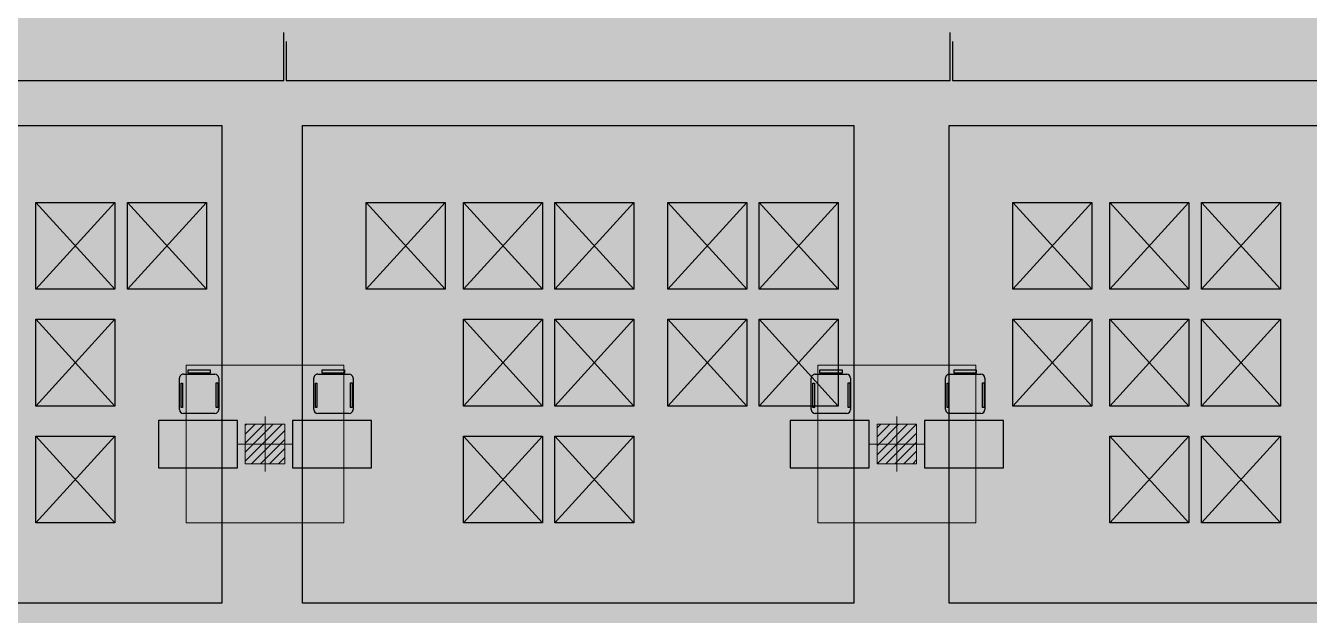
# Model space of a CAD drawing. Header units: millimetres. Extents: x 14 to 290, y 66 to 213.
# Drawn here: x 51.03 to 67.28, y 155.99 to 163.46 of the extents above; entities that cross this region are included whole.
import ezdxf

# ---------------------------------------------------------------- set-up
doc = ezdxf.new("R2010")
doc.units = ezdxf.units.MM
doc.linetypes.add('HIDDEN', pattern=[9.525, 6.35, -3.175])
doc.linetypes.add('OCASA_TODAS_r08$0$ACAD_ISO10W100', pattern=[18, 12, -3, 0, -3])
doc.layers.add('IRI-OCASA-Layout R 9$0$OCA_EST-Bandeja', color=252, linetype='Continuous')
doc.layers.add('IRI-OCASA-Layout R 9$0$OCA_Mobiliario', color=252, linetype='Continuous')
for name, color, linetype, lineweight in [('OCASA_TODAS_r08$0$CGC COLUMNAS', 252, 'Continuous', 20), ('OCASA_TODAS_r08$0$CGC COLUMNAS EJES', 252, 'Continuous', 20), ('OCASA_TODAS_r08$0$CGC COLUMNAS HATCH', 252, 'Continuous', 20), ('OCASA_TODAS_r08$0$CGC VIGAS', 252, 'HIDDEN', 15)]:
    doc.layers.add(name, color=color, linetype=linetype, lineweight=lineweight)

# ---------------------------------------------------------------- blocks, each defined once
blk = doc.blocks.new('OCASA_TODAS_r08$0$EJES_DE_LA_COLUMNA')
at = {"layer": 'OCASA_TODAS_r08$0$CGC COLUMNAS EJES'}
for p, q in [((0, -0.5), (0, 0.5)), ((-0.5, 0), (0.5, 0))]:
    blk.add_line(p, q, dxfattribs=at)
blk = doc.blocks.new('OCASA_TODAS_r08$0$Estructura PB para Arquitectura')
at = {"layer": 'OCASA_TODAS_r08$0$CGC COLUMNAS'}
for points in [[(1132.008194, 384.812974), (1132.508194, 384.812974), (1132.508194, 385.312974), (1132.008194, 385.312974), (1132.008194, 384.812974)], [(1132.008194, 384.812974), (1132.508194, 384.812974), (1132.508194, 385.312974), (1132.008194, 385.312974), (1132.008194, 384.812974)], [(1140.008194, 384.812974), (1140.508194, 384.812974), (1140.508194, 385.312974), (1140.008194, 385.312974), (1140.008194, 384.812974)], [(1140.008194, 384.812974), (1140.508194, 384.812974), (1140.508194, 385.312974), (1140.008194, 385.312974), (1140.008194, 384.812974)]]:
    blk.add_lwpolyline(points, close=True, dxfattribs=at)
at = {"layer": 'OCASA_TODAS_r08$0$CGC COLUMNAS HATCH'}
for p, q in [((1132.008194, 384.846639, -0.000029), (1132.474529, 385.312974, -0.000029)), ((1132.008194, 385.072913, -0.000029), (1132.248255, 385.312974, -0.000029)), ((1132.008194, 385.299187, -0.000029), (1132.021981, 385.312974, -0.000029)), ((1132.008194, 385.18605, -0.000029), (1132.135118, 385.312974, -0.000029)), ((1132.008194, 384.959776, -0.000029), (1132.361392, 385.312974, -0.000029)), ((1132.087666, 384.812974, -0.000029), (1132.508194, 385.233502, -0.000029)), ((1140.008194, 384.813906, -0.000029), (1140.507262, 385.312974, -0.000029)), ((1140.008194, 385.04018, -0.000029), (1140.280988, 385.312974, -0.000029)), ((1140.008194, 385.153317, -0.000029), (1140.167851, 385.312974, -0.000029)), ((1140.008194, 385.266454, -0.000029), (1140.054714, 385.312974, -0.000029)), ((1140.008194, 384.927043, -0.000029), (1140.394125, 385.312974, -0.000029)), ((1132.200803, 384.812974, -0.000029), (1132.508194, 385.120365, -0.000029)), ((1140.120399, 384.812974, -0.000029), (1140.508194, 385.200769, -0.000029)), ((1140.233537, 384.812974, -0.000029), (1140.508194, 385.087631, -0.000029)), ((1132.313941, 384.812974, -0.000029), (1132.508194, 385.007228, -0.000029)), ((1132.427078, 384.812974, -0.000029), (1132.508194, 384.894091, -0.000029)), ((1140.346674, 384.812974, -0.000029), (1140.508194, 384.974494, -0.000029)), ((1140.459811, 384.812974, -0.000029), (1140.508194, 384.861357, -0.000029))]:
    blk.add_line(p, q, dxfattribs=at)
at = {"layer": 'OCASA_TODAS_r08$0$CGC VIGAS', "lineweight": 9}
for p, q in [((1131.258194, 386.062974, -0.000029), (1133.258194, 386.062974, -0.000029)), ((1131.258194, 384.062974, -0.000029), (1131.258194, 386.062974, -0.000029)), ((1139.258194, 386.062974, -0.000029), (1141.258194, 386.062974, -0.000029)), ((1139.258194, 384.062974, -0.000029), (1139.258194, 386.062974, -0.000029))]:
    blk.add_line(p, q, dxfattribs=at)
for points in [[(1131.258194, 384.062974), (1133.258194, 384.062974), (1133.258194, 386.062974)], [(1139.258194, 384.062974), (1141.258194, 384.062974), (1141.258194, 386.062974)]]:
    blk.add_lwpolyline(points, dxfattribs=at)
at = {"layer": 'OCASA_TODAS_r08$0$CGC COLUMNAS EJES', "xscale": 0.7, "yscale": 0.7}
for p in [(1132.258194, 385.062974, -0.000029), (1140.258194, 385.062974, -0.000029)]:
    blk.add_blockref('OCASA_TODAS_r08$0$EJES_DE_LA_COLUMNA', p, dxfattribs=at)
blk = doc.blocks.new('IRI-OCASA-Layout R 9$0$OCA_SILLA')
at = {"linetype": 'Continuous'}
for p, q in [((0.1049, 0.4983), (0.5023, 0.4983)), ((0.0549, 0.05), (0.0549, 0.4483)), ((0.5523, 0.4483), (0.5523, 0.05)), ((0.5023, 0), (0.1049, 0))]:
    blk.add_line(p, q, dxfattribs=at)
for points in [[(0.1654, 0.4663), (0.1654, 0.4876), (0.4749, 0.4876), (0.4749, 0.4663)], [(0, 0.1087), (0, 0.3889), (0.0427, 0.3889), (0.0427, 0.1087)], [(0.1681, 0.0207), (0.1681, 0.0394), (0.4749, 0.0394), (0.4749, 0.0207)]]:
    blk.add_lwpolyline(points, close=True, dxfattribs=at)
for centre, start, end in [((0.1049, 0.4483), 90, 180), ((0.5023, 0.4483), 0, 90), ((0.1049, 0.05), 180, 270), ((0.5023, 0.05), 270, 0)]:
    blk.add_arc(centre, 0.05, start, end, dxfattribs=at)
blk = doc.blocks.new('IRI-OCASA-Layout R 9$0$OCA_mesa 1x0.60')
at = {"color": 253}
blk.add_lwpolyline([(0, 1), (-0.6, 1), (-0.6, 0), (0, 0)], close=True, dxfattribs=at)
blk.add_blockref('IRI-OCASA-Layout R 9$0$OCA_SILLA', (-1.240741, 0.266987), dxfattribs=at)

msp = doc.modelspace()

# ---------------------------------------------------------------- hatches: boundary and pattern name
at = {"true_color": 0xff38ff}
h = msp.add_hatch(color=6, dxfattribs=at)
h.dxf.hatch_style = 1
h.paths.add_polyline_path([(32.979, 168.621), (32.979, 163.898), (30.428, 163.898), (30.328, 163.898), (30.417, 149.692), (31.572, 149.692), (31.572, 149.692), (31.583, 144.001), (82.186, 144.001), (82.186, 148.079), (89.394, 148.091), (89.394, 167.26), (133.706, 167.26), (133.706, 176.182), (78.008, 176.182), (78.008, 171.449), (62.058, 171.472), (62.058, 168.253), (53.928, 168.253), (53.928, 171.452), (48.355, 171.452), (48.355, 169.7), (46.328, 169.7), (46.328, 168.621)])

# ---------------------------------------------------------------- linework, layer by layer
at = {"layer": 'IRI-OCASA-Layout R 9$0$OCA_EST-Bandeja', "color": 253, "linetype": 'OCASA_TODAS_r08$0$ACAD_ISO10W100', "elevation": 0}
for points in [[(46.058, 163.264), (46.058, 162.769), (54.297, 162.769), (54.297, 163.376)], [(54.325, 163.264), (54.325, 162.769), (62.735, 162.769), (62.735, 163.376)], [(62.763, 163.264), (62.763, 162.769), (71.058, 162.769), (71.058, 163.376)]]:
    msp.add_lwpolyline(points, dxfattribs=at)
for points in [[(46.534, 162.199), (53.513, 162.199), (53.513, 156.149), (46.534, 156.149)], [(54.534, 162.199), (61.513, 162.199), (61.513, 156.149), (54.534, 156.149)], [(62.719, 162.199), (69.699, 162.199), (69.699, 156.149), (62.719, 156.149)]]:
    msp.add_lwpolyline(points, close=True, dxfattribs=at)
at = {"layer": 'IRI-OCASA-Layout R 9$0$OCA_Mobiliario'}
for p, q in [((51.157, 161.224, 0), (52.157, 160.124, 0)), ((52.157, 161.224, 0), (51.157, 160.124, 0)), ((52.317, 161.224, 0), (53.317, 160.124, 0)), ((53.317, 161.224, 0), (52.317, 160.124, 0)), ((55.34, 161.224, 0), (56.34, 160.124, 0)), ((56.34, 161.224, 0), (55.34, 160.124, 0)), ((56.57, 161.224, 0), (57.57, 160.124, 0)), ((57.57, 161.224, 0), (56.57, 160.124, 0)), ((57.729, 161.224, 0), (58.729, 160.124, 0)), ((58.729, 161.224, 0), (57.729, 160.124, 0)), ((59.157, 161.224, 0), (60.157, 160.124, 0)), ((60.157, 161.224, 0), (59.157, 160.124, 0)), ((60.317, 161.224, 0), (61.317, 160.124, 0)), ((61.317, 161.224, 0), (60.317, 160.124, 0)), ((63.526, 161.224, 0), (64.526, 160.124, 0)), ((64.526, 161.224, 0), (63.526, 160.124, 0)), ((64.755, 161.224, 0), (65.755, 160.124, 0)), ((65.755, 161.224, 0), (64.755, 160.124, 0)), ((65.915, 161.224, 0), (66.915, 160.124, 0)), ((66.915, 161.224, 0), (65.915, 160.124, 0)), ((51.157, 159.744, 0), (52.157, 158.644, 0)), ((52.157, 159.744, 0), (51.157, 158.644, 0)), ((56.57, 159.744, 0), (57.57, 158.644, 0)), ((57.57, 159.744, 0), (56.57, 158.644, 0)), ((57.729, 159.744, 0), (58.729, 158.644, 0)), ((58.729, 159.744, 0), (57.729, 158.644, 0)), ((59.157, 159.744, 0), (60.157, 158.644, 0)), ((60.157, 159.744, 0), (59.157, 158.644, 0)), ((60.317, 159.744, 0), (61.317, 158.644, 0)), ((61.317, 159.744, 0), (60.317, 158.644, 0)), ((63.526, 159.744, 0), (64.526, 158.644, 0)), ((64.526, 159.744, 0), (63.526, 158.644, 0)), ((64.755, 159.744, 0), (65.755, 158.644, 0)), ((65.755, 159.744, 0), (64.755, 158.644, 0)), ((65.915, 159.744, 0), (66.915, 158.644, 0)), ((66.915, 159.744, 0), (65.915, 158.644, 0)), ((51.157, 158.264, 0), (52.157, 157.164, 0)), ((52.157, 158.264, 0), (51.157, 157.164, 0)), ((56.57, 158.264, 0), (57.57, 157.164, 0)), ((57.57, 158.264, 0), (56.57, 157.164, 0)), ((57.729, 158.264, 0), (58.729, 157.164, 0)), ((58.729, 158.264, 0), (57.729, 157.164, 0)), ((64.755, 158.264, 0), (65.755, 157.164, 0)), ((65.755, 158.264, 0), (64.755, 157.164, 0)), ((65.915, 158.264, 0), (66.915, 157.164, 0)), ((66.915, 158.264, 0), (65.915, 157.164, 0))]:
    msp.add_line(p, q, dxfattribs=at)
at = {"layer": 'IRI-OCASA-Layout R 9$0$OCA_Mobiliario', "elevation": 0}
for points in [[(51.157, 161.224), (52.157, 161.224), (52.157, 160.124), (51.157, 160.124)], [(52.317, 161.224), (53.317, 161.224), (53.317, 160.124), (52.317, 160.124)], [(55.34, 161.224), (56.34, 161.224), (56.34, 160.124), (55.34, 160.124)], [(56.57, 161.224), (57.57, 161.224), (57.57, 160.124), (56.57, 160.124)], [(57.729, 161.224), (58.729, 161.224), (58.729, 160.124), (57.729, 160.124)], [(59.157, 161.224), (60.157, 161.224), (60.157, 160.124), (59.157, 160.124)], [(60.317, 161.224), (61.317, 161.224), (61.317, 160.124), (60.317, 160.124)], [(63.526, 161.224), (64.526, 161.224), (64.526, 160.124), (63.526, 160.124)], [(64.755, 161.224), (65.755, 161.224), (65.755, 160.124), (64.755, 160.124)], [(65.915, 161.224), (66.915, 161.224), (66.915, 160.124), (65.915, 160.124)], [(51.157, 159.744), (52.157, 159.744), (52.157, 158.644), (51.157, 158.644)], [(56.57, 159.744), (57.57, 159.744), (57.57, 158.644), (56.57, 158.644)], [(57.729, 159.744), (58.729, 159.744), (58.729, 158.644), (57.729, 158.644)], [(59.157, 159.744), (60.157, 159.744), (60.157, 158.644), (59.157, 158.644)], [(60.317, 159.744), (61.317, 159.744), (61.317, 158.644), (60.317, 158.644)], [(63.526, 159.744), (64.526, 159.744), (64.526, 158.644), (63.526, 158.644)], [(64.755, 159.744), (65.755, 159.744), (65.755, 158.644), (64.755, 158.644)], [(65.915, 159.744), (66.915, 159.744), (66.915, 158.644), (65.915, 158.644)], [(51.157, 158.264), (52.157, 158.264), (52.157, 157.164), (51.157, 157.164)], [(56.57, 158.264), (57.57, 158.264), (57.57, 157.164), (56.57, 157.164)], [(57.729, 158.264), (58.729, 158.264), (58.729, 157.164), (57.729, 157.164)], [(64.755, 158.264), (65.755, 158.264), (65.755, 157.164), (64.755, 157.164)], [(65.915, 158.264), (66.915, 158.264), (66.915, 157.164), (65.915, 157.164)]]:
    msp.add_lwpolyline(points, close=True, dxfattribs=at)

# ---------------------------------------------------------------- block references
at = {"color": 31, "true_color": 0xfebd57}
msp.add_blockref('OCASA_TODAS_r08$0$Estructura PB para Arquitectura', (-1078.2, -226.899), dxfattribs=at)
at = {"layer": 'IRI-OCASA-Layout R 9$0$OCA_Mobiliario', "rotation": 270}
for p in [(52.708, 157.863, 0), (54.408, 157.863, 0), (60.708, 157.863, 0), (62.408, 157.863, 0)]:
    msp.add_blockref('IRI-OCASA-Layout R 9$0$OCA_mesa 1x0.60', p, dxfattribs=at)

doc.saveas('drawing.dxf')
